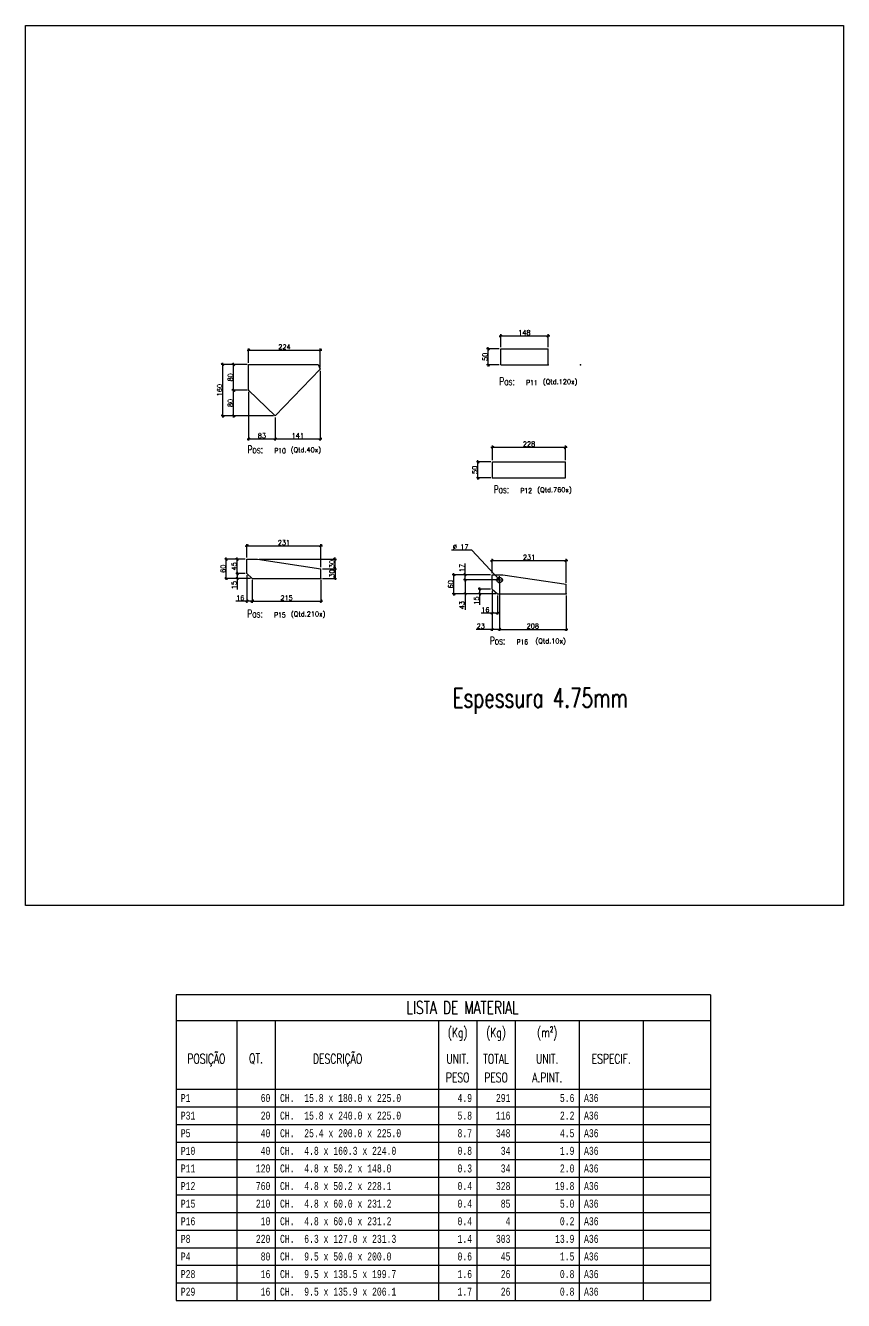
# Model space of a CAD drawing. Extents: x 171123 to 182766, y -61153 to -57170.
# Drawn here: x 174048 to 176605, y -61153 to -57170 of the extents above; entities that cross this region are included whole.
import ezdxf
from ezdxf.enums import TextEntityAlignment as Align

# ---------------------------------------------------------------- set-up
doc = ezdxf.new("R2010")
doc.units = 0
doc.header["$LTSCALE"] = 200
doc.header["$MEASUREMENT"] = 0
doc.linetypes.add('DASHDOT', pattern=[1, 0.5, -0.25, 0, -0.25])
doc.linetypes.add('HIDDEN', pattern=[0.375, 0.25, -0.125])
doc.layers.get('0').update_dxf_attribs({"linetype": 'CONTINUOUS'})
doc.layers.get('Defpoints').update_dxf_attribs({"linetype": 'CONTINUOUS'})
for name, color, linetype in [('A', 2, 'DASHDOT'), ('FORI', 7, 'CONTINUOUS'), ('G', 3, 'CONTINUOUS'), ('POS_DES', 2, 'CONTINUOUS'), ('POS_MAT', 2, 'CONTINUOUS'), ('TR', 6, 'HIDDEN')]:
    doc.layers.add(name, color=color, linetype=linetype)
doc.styles.add('1', font='romans.shx', dxfattribs={"width": 0.7, "height": 60})
doc.styles.add('POS', font='ROMANS', dxfattribs={"width": 0.7})
doc.styles.add('ROMANS', font='ROMANS.shx')
doc.styles.add('tb1', font='romans.shx', dxfattribs={"width": 0.7, "height": 40})
doc.styles.add('tb2', font='romans.shx', dxfattribs={"width": 0.7, "height": 30})
doc.styles.add('tb3', font='monotxt.shx', dxfattribs={"width": 0.7, "height": 25})
doc.dimstyles.new('1-5', dxfattribs={"dimscale": 5, "dimtxt": 3, "dimasz": 1.5, "dimexe": 1, "dimexo": 1, "dimgap": 0.5, "dimtad": 1, "dimdec": 0, "dimdsep": 46, "dimtxsty": 'ROMANS', "dimblk": 'OBLIQUE', "dimcen": 0, "dimdle": 1, "dimclrd": 1, "dimclre": 1, "dimclrt": 2, "dimadec": 0, "dimazin": 0, "dimtfac": 1, "dimtdec": 0, "dimtmove": 0, "dimatfit": 3, "dimfxl": 1, "dimtzin": 0, "dimarcsym": 1})

# ---------------------------------------------------------------- blocks, each defined once
blk = doc.blocks.new('_Oblique')
at = {"color": 0, "linetype": 'ByBlock', "lineweight": -2}
blk.add_line((-0.5, -0.5), (0.5, 0.5), dxfattribs=at)
blk = doc.blocks.new('*D38')
at = {"color": 1, "lineweight": -2, "transparency": 16777216}
for p, q in [((174740.3, -58308.9), (174693.3, -58308.9)), ((174698.3, -58394.2), (174698.3, -58303.9)), ((174823.6, -58389.2), (174693.3, -58389.2))]:
    blk.add_line(p, q, dxfattribs=at)
at = {"layer": 'Defpoints', "color": 0, "transparency": 16777216}
for p in [(174698.3, -58308.9), (174745.3, -58308.9), (174828.6, -58389.2)]:
    blk.add_point(p, dxfattribs=at)
at = {"color": 1, "lineweight": -2, "transparency": 16777216, "xscale": 7.5, "yscale": 7.5, "zscale": 7.5}
for p, rotation in [((174698.3, -58308.9), 90), ((174698.3, -58389.2), 270)]:
    blk.add_blockref('_Oblique', p, dxfattribs=dict(at, rotation=rotation))
at = {"color": 2, "transparency": 16777216, "insert": (174688.3, -58349), "char_height": 15, "attachment_point": 5, "rotation": 90, "style": 'ROMANS'}
blk.add_mtext('80', dxfattribs=at)
blk = doc.blocks.new('*D39')
at = {"color": 1, "lineweight": -2, "transparency": 16777216}
for p, q in [((174740.3, -58228.9), (174693.3, -58228.9)), ((174698.3, -58313.9), (174698.3, -58223.9)), ((174740.3, -58308.9), (174693.3, -58308.9))]:
    blk.add_line(p, q, dxfattribs=at)
at = {"layer": 'Defpoints', "color": 0, "transparency": 16777216}
for p in [(174698.3, -58228.9), (174745.3, -58228.9), (174745.3, -58308.9)]:
    blk.add_point(p, dxfattribs=at)
at = {"color": 1, "lineweight": -2, "transparency": 16777216, "xscale": 7.5, "yscale": 7.5, "zscale": 7.5}
for p, rotation in [((174698.3, -58228.9), 90), ((174698.3, -58308.9), 270)]:
    blk.add_blockref('_Oblique', p, dxfattribs=dict(at, rotation=rotation))
at = {"color": 2, "transparency": 16777216, "insert": (174688.3, -58268.9), "char_height": 15, "attachment_point": 5, "rotation": 90, "style": 'ROMANS'}
blk.add_mtext('80', dxfattribs=at)
blk = doc.blocks.new('*D40')
at = {"color": 1, "lineweight": -2, "transparency": 16777216}
for p, q in [((174745.3, -58313.9), (174745.3, -58466.3)), ((174828.6, -58394.2), (174828.6, -58466.3)), ((174740.3, -58461.3), (174833.6, -58461.3))]:
    blk.add_line(p, q, dxfattribs=at)
at = {"layer": 'Defpoints', "color": 0, "transparency": 16777216}
for p in [(174745.3, -58308.9), (174828.6, -58389.2), (174828.6, -58461.3)]:
    blk.add_point(p, dxfattribs=at)
at = {"color": 1, "lineweight": -2, "transparency": 16777216, "xscale": 7.5, "yscale": 7.5, "zscale": 7.5, "rotation": 180}
blk.add_blockref('_Oblique', (174745.3, -58461.3), dxfattribs=at)
at = {"color": 1, "lineweight": -2, "transparency": 16777216, "xscale": 7.5, "yscale": 7.5, "zscale": 7.5}
blk.add_blockref('_Oblique', (174828.6, -58461.3), dxfattribs=at)
at = {"color": 2, "transparency": 16777216, "insert": (174787, -58451.3), "char_height": 15, "attachment_point": 5, "style": 'ROMANS'}
blk.add_mtext('83', dxfattribs=at)
blk = doc.blocks.new('*D41')
at = {"color": 1, "lineweight": -2, "transparency": 16777216}
for p, q in [((174969.3, -58248.3), (174969.3, -58466.3)), ((174828.6, -58394.2), (174828.6, -58466.3)), ((174823.6, -58461.3), (174974.3, -58461.3))]:
    blk.add_line(p, q, dxfattribs=at)
at = {"layer": 'Defpoints', "color": 0, "transparency": 16777216}
for p in [(174969.3, -58243.3), (174828.6, -58389.2), (174969.3, -58461.3)]:
    blk.add_point(p, dxfattribs=at)
at = {"color": 1, "lineweight": -2, "transparency": 16777216, "xscale": 7.5, "yscale": 7.5, "zscale": 7.5, "rotation": 180}
blk.add_blockref('_Oblique', (174828.6, -58461.3), dxfattribs=at)
at = {"color": 1, "lineweight": -2, "transparency": 16777216, "xscale": 7.5, "yscale": 7.5, "zscale": 7.5}
blk.add_blockref('_Oblique', (174969.3, -58461.3), dxfattribs=at)
at = {"color": 2, "transparency": 16777216, "insert": (174898.9, -58451.3), "char_height": 15, "attachment_point": 5, "style": 'ROMANS'}
blk.add_mtext('141', dxfattribs=at)
blk = doc.blocks.new('*D42')
at = {"color": 1, "lineweight": -2, "transparency": 16777216}
for p, q in [((174740.3, -58183.8), (174974.3, -58183.8)), ((174745.3, -58223.9), (174745.3, -58178.8)), ((174969.3, -58238.3), (174969.3, -58178.8))]:
    blk.add_line(p, q, dxfattribs=at)
at = {"layer": 'Defpoints', "color": 0, "transparency": 16777216}
for p in [(174969.3, -58183.8), (174745.3, -58228.9), (174969.3, -58243.3)]:
    blk.add_point(p, dxfattribs=at)
at = {"color": 1, "lineweight": -2, "transparency": 16777216, "xscale": 7.5, "yscale": 7.5, "zscale": 7.5, "rotation": 180}
blk.add_blockref('_Oblique', (174745.3, -58183.8), dxfattribs=at)
at = {"color": 1, "lineweight": -2, "transparency": 16777216, "xscale": 7.5, "yscale": 7.5, "zscale": 7.5}
blk.add_blockref('_Oblique', (174969.3, -58183.8), dxfattribs=at)
at = {"color": 2, "transparency": 16777216, "insert": (174857.3, -58173.8), "char_height": 15, "attachment_point": 5, "style": 'ROMANS'}
blk.add_mtext('224', dxfattribs=at)
blk = doc.blocks.new('*D43')
at = {"color": 1, "lineweight": -2, "transparency": 16777216}
for p, q in [((174740.3, -58228.9), (174659.4, -58228.9)), ((174664.4, -58394.2), (174664.4, -58223.9)), ((174823.6, -58389.2), (174659.4, -58389.2))]:
    blk.add_line(p, q, dxfattribs=at)
at = {"layer": 'Defpoints', "color": 0, "transparency": 16777216}
for p in [(174664.4, -58228.9), (174745.3, -58228.9), (174828.6, -58389.2)]:
    blk.add_point(p, dxfattribs=at)
at = {"color": 1, "lineweight": -2, "transparency": 16777216, "xscale": 7.5, "yscale": 7.5, "zscale": 7.5}
for p, rotation in [((174664.4, -58228.9), 90), ((174664.4, -58389.2), 270)]:
    blk.add_blockref('_Oblique', p, dxfattribs=dict(at, rotation=rotation))
at = {"color": 2, "transparency": 16777216, "insert": (174654.4, -58309), "char_height": 15, "attachment_point": 5, "rotation": 90, "style": 'ROMANS'}
blk.add_mtext('160', dxfattribs=at)
blk = doc.blocks.new('POSITION_LAM')
at = {"insert": (-7.93, -0.05), "char_height": 3, "width": 11.9956, "attachment_point": 1, "style": 'POS'}
blk.add_mtext('Pos:', dxfattribs=at)
at = {"style": 'POS', "width": 0.7}
blk.add_attdef('POS_PEZ', text='', height=2, dxfattribs=at).set_placement((4.76, -3.05), align=Align.CENTER)
at = {"layer": 'POS_DES', "style": 'POS', "width": 0.7, "flags": 1}
for tag, p in [('SPE_PRO', (-7.8, -5.07)), ('LAR_PRO', (-7.79, -4.53)), ('LUN_PRO', (-7.82, -5.58))]:
    blk.add_attdef(tag, p, '', height=0.35, dxfattribs=at)
at = {"layer": 'POS_MAT', "style": 'POS', "width": 0.7, "flags": 1}
for tag, p in [('MAT_PRO', (-6.89, -4.03)), ('PUN_NET2', (-6.94, -7.74)), ('NOM_PRO', (-6.94, -6.11)), ('PUN_NET', (-6.94, -7.16)), ('MAR_CMP', (-6.89, -8.22)), ('PUN_LIS', (-6.94, -6.63)), ('NOT_PEZ', (-6.89, -9.21)), ('QTA_PEZ', (-6.89, -8.75))]:
    blk.add_attdef(tag, text='', height=0.35, dxfattribs=at).set_placement(p, align=Align.CENTER)
blk = doc.blocks.new('*D44')
at = {"color": 1, "lineweight": -2, "transparency": 16777216}
for p, q in [((175528.3, -58139.4), (175686.4, -58139.4)), ((175533.3, -58174.9), (175533.3, -58134.4)), ((175681.4, -58174.9), (175681.4, -58134.4))]:
    blk.add_line(p, q, dxfattribs=at)
at = {"layer": 'Defpoints', "color": 0, "transparency": 16777216}
for p in [(175681.4, -58139.4), (175533.3, -58179.9), (175681.4, -58179.9)]:
    blk.add_point(p, dxfattribs=at)
at = {"color": 1, "lineweight": -2, "transparency": 16777216, "xscale": 7.5, "yscale": 7.5, "zscale": 7.5, "rotation": 180}
blk.add_blockref('_Oblique', (175533.3, -58139.4), dxfattribs=at)
at = {"color": 1, "lineweight": -2, "transparency": 16777216, "xscale": 7.5, "yscale": 7.5, "zscale": 7.5}
blk.add_blockref('_Oblique', (175681.4, -58139.4), dxfattribs=at)
at = {"color": 2, "transparency": 16777216, "insert": (175607.3, -58129.4), "char_height": 15, "attachment_point": 5, "style": 'ROMANS'}
blk.add_mtext('148', dxfattribs=at)
blk = doc.blocks.new('*D45')
at = {"color": 1, "lineweight": -2, "transparency": 16777216}
for p, q in [((175528.3, -58179.9), (175489.2, -58179.9)), ((175494.2, -58235.1), (175494.2, -58174.9)), ((175528.3, -58230.1), (175489.2, -58230.1))]:
    blk.add_line(p, q, dxfattribs=at)
at = {"layer": 'Defpoints', "color": 0, "transparency": 16777216}
for p in [(175494.2, -58179.9), (175533.3, -58179.9), (175533.3, -58230.1)]:
    blk.add_point(p, dxfattribs=at)
at = {"color": 1, "lineweight": -2, "transparency": 16777216, "xscale": 7.5, "yscale": 7.5, "zscale": 7.5}
for p, rotation in [((175494.2, -58179.9), 90), ((175494.2, -58230.1), 270)]:
    blk.add_blockref('_Oblique', p, dxfattribs=dict(at, rotation=rotation))
at = {"color": 2, "transparency": 16777216, "insert": (175484.2, -58205), "char_height": 15, "attachment_point": 5, "rotation": 90, "style": 'ROMANS'}
blk.add_mtext('50', dxfattribs=at)
blk = doc.blocks.new('*D46')
at = {"color": 1, "lineweight": -2, "transparency": 16777216}
for p, q in [((175502.8, -58487.3), (175740.8, -58487.3)), ((175507.8, -58528.1), (175507.8, -58482.3)), ((175735.8, -58528.1), (175735.8, -58482.3))]:
    blk.add_line(p, q, dxfattribs=at)
at = {"layer": 'Defpoints', "color": 0, "transparency": 16777216}
for p in [(175735.8, -58487.3), (175507.8, -58533.1), (175735.8, -58533.1)]:
    blk.add_point(p, dxfattribs=at)
at = {"color": 1, "lineweight": -2, "transparency": 16777216, "xscale": 7.5, "yscale": 7.5, "zscale": 7.5, "rotation": 180}
blk.add_blockref('_Oblique', (175507.8, -58487.3), dxfattribs=at)
at = {"color": 1, "lineweight": -2, "transparency": 16777216, "xscale": 7.5, "yscale": 7.5, "zscale": 7.5}
blk.add_blockref('_Oblique', (175735.8, -58487.3), dxfattribs=at)
at = {"color": 2, "transparency": 16777216, "insert": (175621.8, -58477.3), "char_height": 15, "attachment_point": 5, "style": 'ROMANS'}
blk.add_mtext('228', dxfattribs=at)
blk = doc.blocks.new('*D47')
at = {"color": 1, "lineweight": -2, "transparency": 16777216}
for p, q in [((175502.8, -58533.1), (175457.1, -58533.1)), ((175462.1, -58588.3), (175462.1, -58528.1)), ((175502.8, -58583.3), (175457.1, -58583.3))]:
    blk.add_line(p, q, dxfattribs=at)
at = {"layer": 'Defpoints', "color": 0, "transparency": 16777216}
for p in [(175462.1, -58533.1), (175507.8, -58533.1), (175507.8, -58583.3)]:
    blk.add_point(p, dxfattribs=at)
at = {"color": 1, "lineweight": -2, "transparency": 16777216, "xscale": 7.5, "yscale": 7.5, "zscale": 7.5}
for p, rotation in [((175462.1, -58533.1), 90), ((175462.1, -58583.3), 270)]:
    blk.add_blockref('_Oblique', p, dxfattribs=dict(at, rotation=rotation))
at = {"color": 2, "transparency": 16777216, "insert": (175452.1, -58558.2), "char_height": 15, "attachment_point": 5, "rotation": 90, "style": 'ROMANS'}
blk.add_mtext('50', dxfattribs=at)
blk = doc.blocks.new('*D48')
at = {"color": 1, "lineweight": -2, "transparency": 16777216}
for p, q in [((174735, -58795.3), (174976.3, -58795.3)), ((174740, -58831.9), (174740, -58790.3)), ((174971.3, -58861.9), (174971.3, -58790.3))]:
    blk.add_line(p, q, dxfattribs=at)
at = {"layer": 'Defpoints', "color": 0, "transparency": 16777216}
for p in [(174971.3, -58795.3), (174740, -58836.9), (174971.3, -58866.9)]:
    blk.add_point(p, dxfattribs=at)
at = {"color": 1, "lineweight": -2, "transparency": 16777216, "xscale": 7.5, "yscale": 7.5, "zscale": 7.5, "rotation": 180}
blk.add_blockref('_Oblique', (174740, -58795.3), dxfattribs=at)
at = {"color": 1, "lineweight": -2, "transparency": 16777216, "xscale": 7.5, "yscale": 7.5, "zscale": 7.5}
blk.add_blockref('_Oblique', (174971.3, -58795.3), dxfattribs=at)
at = {"color": 2, "transparency": 16777216, "insert": (174855.7, -58785.3), "char_height": 15, "attachment_point": 5, "style": 'ROMANS'}
blk.add_mtext('231', dxfattribs=at)
blk = doc.blocks.new('*D49')
at = {"color": 1, "lineweight": -2, "transparency": 16777216}
for p, q in [((174735, -58836.9), (174670.5, -58836.9)), ((174675.5, -58901.9), (174675.5, -58831.9)), ((174751.5, -58896.9), (174670.5, -58896.9))]:
    blk.add_line(p, q, dxfattribs=at)
at = {"layer": 'Defpoints', "color": 0, "transparency": 16777216}
for p in [(174675.5, -58836.9), (174740, -58836.9), (174756.5, -58896.9)]:
    blk.add_point(p, dxfattribs=at)
at = {"color": 1, "lineweight": -2, "transparency": 16777216, "xscale": 7.5, "yscale": 7.5, "zscale": 7.5}
for p, rotation in [((174675.5, -58836.9), 90), ((174675.5, -58896.9), 270)]:
    blk.add_blockref('_Oblique', p, dxfattribs=dict(at, rotation=rotation))
at = {"color": 2, "transparency": 16777216, "insert": (174665.5, -58866.9), "char_height": 15, "attachment_point": 5, "rotation": 90, "style": 'ROMANS'}
blk.add_mtext('60', dxfattribs=at)
blk = doc.blocks.new('MXL')
for p, q in [((-0.67, 0), (0.67, 0)), ((0, -0.67), (0, 0.67))]:
    blk.add_line(p, q)
blk.add_circle((0, 0), 0.5)
at = {"style": '1', "oblique": 15, "flags": 1}
for tag, p in [('DIAM', (0.5, 0)), ('WORKING', (0.5, -0.47)), ('TOLE', (0.5, -0.18))]:
    blk.add_attdef(tag, p, '', height=0.14, dxfattribs=at)
blk = doc.blocks.new('*D50')
at = {"color": 1, "lineweight": -2, "transparency": 16777216}
for p, q in [((175506.4, -58935.4), (175506.4, -59061.2)), ((175529.6, -58906.9), (175529.6, -59061.2)), ((175506.4, -59056.2), (175456.3, -59056.2)), ((175529.6, -59056.2), (175501.4, -59056.2))]:
    blk.add_line(p, q, dxfattribs=at)
at = {"layer": 'Defpoints', "color": 0, "transparency": 16777216}
for p in [(175529.6, -58901.9), (175506.4, -58930.4), (175529.6, -59056.2)]:
    blk.add_point(p, dxfattribs=at)
at = {"color": 1, "lineweight": -2, "transparency": 16777216, "xscale": 7.5, "yscale": 7.5, "zscale": 7.5, "rotation": 180}
blk.add_blockref('_Oblique', (175506.4, -59056.2), dxfattribs=at)
at = {"color": 1, "lineweight": -2, "transparency": 16777216, "xscale": 7.5, "yscale": 7.5, "zscale": 7.5}
blk.add_blockref('_Oblique', (175529.6, -59056.2), dxfattribs=at)
at = {"color": 2, "transparency": 16777216, "insert": (175471, -59046.2), "char_height": 15, "attachment_point": 5, "style": 'ROMANS'}
blk.add_mtext('23', dxfattribs=at)
blk = doc.blocks.new('*D51')
at = {"color": 1, "lineweight": -2, "transparency": 16777216}
for p, q in [((175529.6, -58906.9), (175529.6, -59061.2)), ((175737.6, -58950.4), (175737.6, -59061.2)), ((175524.6, -59056.2), (175742.6, -59056.2))]:
    blk.add_line(p, q, dxfattribs=at)
at = {"layer": 'Defpoints', "color": 0, "transparency": 16777216}
for p in [(175529.6, -58901.9), (175737.6, -58945.4), (175737.6, -59056.2)]:
    blk.add_point(p, dxfattribs=at)
at = {"color": 1, "lineweight": -2, "transparency": 16777216, "xscale": 7.5, "yscale": 7.5, "zscale": 7.5, "rotation": 180}
blk.add_blockref('_Oblique', (175529.6, -59056.2), dxfattribs=at)
at = {"color": 1, "lineweight": -2, "transparency": 16777216, "xscale": 7.5, "yscale": 7.5, "zscale": 7.5}
blk.add_blockref('_Oblique', (175737.6, -59056.2), dxfattribs=at)
at = {"color": 2, "transparency": 16777216, "insert": (175633.6, -59046.2), "char_height": 15, "attachment_point": 5, "style": 'ROMANS'}
blk.add_mtext('208', dxfattribs=at)
blk = doc.blocks.new('*D52')
at = {"color": 1, "lineweight": -2, "transparency": 16777216}
for p, q in [((175422, -58885.4), (175422, -58850.7)), ((175501.4, -58885.4), (175417, -58885.4)), ((175524.6, -58901.9), (175417, -58901.9)), ((175422, -58906.9), (175422, -58885.4))]:
    blk.add_line(p, q, dxfattribs=at)
at = {"layer": 'Defpoints', "color": 0, "transparency": 16777216}
for p in [(175422, -58885.4), (175506.4, -58885.4), (175529.6, -58901.9)]:
    blk.add_point(p, dxfattribs=at)
at = {"color": 1, "lineweight": -2, "transparency": 16777216, "xscale": 7.5, "yscale": 7.5, "zscale": 7.5}
for p, rotation in [((175422, -58885.4), 90), ((175422, -58901.9), 270)]:
    blk.add_blockref('_Oblique', p, dxfattribs=dict(at, rotation=rotation))
at = {"color": 2, "transparency": 16777216, "insert": (175412, -58864.3), "char_height": 15, "attachment_point": 5, "rotation": 90, "style": 'ROMANS'}
blk.add_mtext('17', dxfattribs=at)
blk = doc.blocks.new('*D53')
at = {"color": 1, "lineweight": -2, "transparency": 16777216}
for p, q in [((175524.6, -58901.9), (175417, -58901.9)), ((175422, -58901.9), (175422, -58950.4)), ((175517.9, -58945.4), (175417, -58945.4)), ((175422, -58945.4), (175422, -58995.4))]:
    blk.add_line(p, q, dxfattribs=at)
at = {"layer": 'Defpoints', "color": 0, "transparency": 16777216}
for p in [(175422, -58901.9), (175529.6, -58901.9), (175522.9, -58945.4)]:
    blk.add_point(p, dxfattribs=at)
at = {"color": 1, "lineweight": -2, "transparency": 16777216, "xscale": 7.5, "yscale": 7.5, "zscale": 7.5}
for p, rotation in [((175422, -58901.9), 90), ((175422, -58945.4), 270)]:
    blk.add_blockref('_Oblique', p, dxfattribs=dict(at, rotation=rotation))
at = {"color": 2, "transparency": 16777216, "insert": (175412, -58980.8), "char_height": 15, "attachment_point": 5, "rotation": 90, "style": 'ROMANS'}
blk.add_mtext('43', dxfattribs=at)
blk = doc.blocks.new('*D54')
at = {"color": 1, "lineweight": -2, "transparency": 16777216}
for p, q in [((175501.4, -58841.2), (175742.6, -58841.2)), ((175506.4, -58880.4), (175506.4, -58836.2)), ((175737.6, -58910.4), (175737.6, -58836.2))]:
    blk.add_line(p, q, dxfattribs=at)
at = {"layer": 'Defpoints', "color": 0, "transparency": 16777216}
for p in [(175737.6, -58841.2), (175506.4, -58885.4), (175737.6, -58915.4)]:
    blk.add_point(p, dxfattribs=at)
at = {"color": 1, "lineweight": -2, "transparency": 16777216, "xscale": 7.5, "yscale": 7.5, "zscale": 7.5, "rotation": 180}
blk.add_blockref('_Oblique', (175506.4, -58841.2), dxfattribs=at)
at = {"color": 1, "lineweight": -2, "transparency": 16777216, "xscale": 7.5, "yscale": 7.5, "zscale": 7.5}
blk.add_blockref('_Oblique', (175737.6, -58841.2), dxfattribs=at)
at = {"color": 2, "transparency": 16777216, "insert": (175622, -58831.2), "char_height": 15, "attachment_point": 5, "style": 'ROMANS'}
blk.add_mtext('231', dxfattribs=at)
blk = doc.blocks.new('*D55')
at = {"color": 1, "lineweight": -2, "transparency": 16777216}
for p, q in [((175501.4, -58885.4), (175382, -58885.4)), ((175387, -58950.4), (175387, -58880.4)), ((175517.9, -58945.4), (175382, -58945.4))]:
    blk.add_line(p, q, dxfattribs=at)
at = {"layer": 'Defpoints', "color": 0, "transparency": 16777216}
for p in [(175387, -58885.4), (175506.4, -58885.4), (175522.9, -58945.4)]:
    blk.add_point(p, dxfattribs=at)
at = {"color": 1, "lineweight": -2, "transparency": 16777216, "xscale": 7.5, "yscale": 7.5, "zscale": 7.5}
for p, rotation in [((175387, -58885.4), 90), ((175387, -58945.4), 270)]:
    blk.add_blockref('_Oblique', p, dxfattribs=dict(at, rotation=rotation))
at = {"color": 2, "transparency": 16777216, "insert": (175377, -58915.4), "char_height": 15, "attachment_point": 5, "rotation": 90, "style": 'ROMANS'}
blk.add_mtext('60', dxfattribs=at)
blk = doc.blocks.new('*D74')
at = {"color": 1, "lineweight": -2, "transparency": 16777216}
for p, q in [((175506.4, -58935.4), (175506.4, -59010.1)), ((175522.9, -58950.4), (175522.9, -59010.1)), ((175506.4, -59005.1), (175471.7, -59005.1)), ((175527.9, -59005.1), (175506.4, -59005.1))]:
    blk.add_line(p, q, dxfattribs=at)
at = {"layer": 'Defpoints', "color": 0, "transparency": 16777216}
for p in [(175506.4, -58930.4), (175522.9, -58945.4), (175506.4, -59005.1)]:
    blk.add_point(p, dxfattribs=at)
at = {"color": 1, "lineweight": -2, "transparency": 16777216, "xscale": 7.5, "yscale": 7.5, "zscale": 7.5, "rotation": 180}
blk.add_blockref('_Oblique', (175506.4, -59005.1), dxfattribs=at)
at = {"color": 1, "lineweight": -2, "transparency": 16777216, "xscale": 7.5, "yscale": 7.5, "zscale": 7.5}
blk.add_blockref('_Oblique', (175522.9, -59005.1), dxfattribs=at)
at = {"color": 2, "transparency": 16777216, "insert": (175485.3, -58995.1), "char_height": 15, "attachment_point": 5, "style": 'ROMANS'}
blk.add_mtext('16', dxfattribs=at)
blk = doc.blocks.new('*D75')
at = {"color": 1, "lineweight": -2, "transparency": 16777216}
for p, q in [((175501.4, -58930.4), (175462.3, -58930.4)), ((175517.9, -58945.4), (175462.3, -58945.4)), ((175467.3, -58925.4), (175467.3, -58945.4)), ((175467.3, -58945.4), (175467.3, -58980))]:
    blk.add_line(p, q, dxfattribs=at)
at = {"layer": 'Defpoints', "color": 0, "transparency": 16777216}
for p in [(175467.3, -58945.4), (175506.4, -58930.4), (175522.9, -58945.4)]:
    blk.add_point(p, dxfattribs=at)
at = {"color": 1, "lineweight": -2, "transparency": 16777216, "xscale": 7.5, "yscale": 7.5, "zscale": 7.5}
for p, rotation in [((175467.3, -58930.4), 90), ((175467.3, -58945.4), 270)]:
    blk.add_blockref('_Oblique', p, dxfattribs=dict(at, rotation=rotation))
at = {"color": 2, "transparency": 16777216, "insert": (175457.3, -58966.4), "char_height": 15, "attachment_point": 5, "rotation": 90, "style": 'ROMANS'}
blk.add_mtext('15', dxfattribs=at)
blk = doc.blocks.new('*D76')
at = {"layer": 'Defpoints', "color": 0, "transparency": 16777216}
for p in [(174740, -58881.9), (174756.5, -58896.9), (174740, -58967.9)]:
    blk.add_point(p, dxfattribs=at)
at = {"layer": 'FORI', "color": 1, "lineweight": -2, "transparency": 16777216}
for p, q in [((174740, -58886.9), (174740, -58972.9)), ((174756.5, -58901.9), (174756.5, -58972.9)), ((174740, -58967.9), (174705.4, -58967.9)), ((174761.5, -58967.9), (174740, -58967.9))]:
    blk.add_line(p, q, dxfattribs=at)
at = {"layer": 'FORI', "color": 1, "lineweight": -2, "transparency": 16777216, "xscale": 7.5, "yscale": 7.5, "zscale": 7.5, "rotation": 180}
blk.add_blockref('_Oblique', (174740, -58967.9), dxfattribs=at)
at = {"layer": 'FORI', "color": 1, "lineweight": -2, "transparency": 16777216, "xscale": 7.5, "yscale": 7.5, "zscale": 7.5}
blk.add_blockref('_Oblique', (174756.5, -58967.9), dxfattribs=at)
at = {"layer": 'FORI', "color": 2, "transparency": 16777216, "insert": (174719, -58957.9), "char_height": 15, "attachment_point": 5, "style": 'ROMANS'}
blk.add_mtext('16', dxfattribs=at)
blk = doc.blocks.new('*D77')
at = {"layer": 'Defpoints', "color": 0, "transparency": 16777216}
for p in [(174710, -58896.9), (174740, -58881.9), (174756.5, -58896.9)]:
    blk.add_point(p, dxfattribs=at)
at = {"layer": 'FORI', "color": 1, "lineweight": -2, "transparency": 16777216}
for p, q in [((174735, -58881.9), (174705, -58881.9)), ((174751.5, -58896.9), (174705, -58896.9)), ((174710, -58876.9), (174710, -58896.9)), ((174710, -58896.9), (174710, -58931.6))]:
    blk.add_line(p, q, dxfattribs=at)
at = {"layer": 'FORI', "color": 1, "lineweight": -2, "transparency": 16777216, "xscale": 7.5, "yscale": 7.5, "zscale": 7.5}
for p, rotation in [((174710, -58881.9), 90), ((174710, -58896.9), 270)]:
    blk.add_blockref('_Oblique', p, dxfattribs=dict(at, rotation=rotation))
at = {"layer": 'FORI', "color": 2, "transparency": 16777216, "insert": (174700, -58918), "char_height": 15, "attachment_point": 5, "rotation": 90, "style": 'ROMANS'}
blk.add_mtext('15', dxfattribs=at)
blk = doc.blocks.new('*D78')
at = {"layer": 'Defpoints', "color": 0, "transparency": 16777216}
for p in [(174710, -58836.9), (174740, -58836.9), (174740, -58881.9)]:
    blk.add_point(p, dxfattribs=at)
at = {"layer": 'FORI', "color": 1, "lineweight": -2, "transparency": 16777216}
for p, q in [((174735, -58836.9), (174705, -58836.9)), ((174710, -58886.9), (174710, -58831.9)), ((174735, -58881.9), (174705, -58881.9))]:
    blk.add_line(p, q, dxfattribs=at)
at = {"layer": 'FORI', "color": 1, "lineweight": -2, "transparency": 16777216, "xscale": 7.5, "yscale": 7.5, "zscale": 7.5}
for p, rotation in [((174710, -58836.9), 90), ((174710, -58881.9), 270)]:
    blk.add_blockref('_Oblique', p, dxfattribs=dict(at, rotation=rotation))
at = {"layer": 'FORI', "color": 2, "transparency": 16777216, "insert": (174700, -58859.4), "char_height": 15, "attachment_point": 5, "rotation": 90, "style": 'ROMANS'}
blk.add_mtext('45', dxfattribs=at)
blk = doc.blocks.new('*D79')
at = {"layer": 'Defpoints', "color": 0, "transparency": 16777216}
for p in [(174756.5, -58896.9), (174971.3, -58896.9), (174971.3, -58967.9)]:
    blk.add_point(p, dxfattribs=at)
at = {"layer": 'FORI', "color": 1, "lineweight": -2, "transparency": 16777216}
for p, q in [((174756.5, -58901.9), (174756.5, -58972.9)), ((174971.3, -58901.9), (174971.3, -58972.9)), ((174751.5, -58967.9), (174976.3, -58967.9))]:
    blk.add_line(p, q, dxfattribs=at)
at = {"layer": 'FORI', "color": 1, "lineweight": -2, "transparency": 16777216, "xscale": 7.5, "yscale": 7.5, "zscale": 7.5, "rotation": 180}
blk.add_blockref('_Oblique', (174756.5, -58967.9), dxfattribs=at)
at = {"layer": 'FORI', "color": 1, "lineweight": -2, "transparency": 16777216, "xscale": 7.5, "yscale": 7.5, "zscale": 7.5}
blk.add_blockref('_Oblique', (174971.3, -58967.9), dxfattribs=at)
at = {"layer": 'FORI', "color": 2, "transparency": 16777216, "insert": (174863.9, -58957.9), "char_height": 15, "attachment_point": 5, "style": 'ROMANS'}
blk.add_mtext('215', dxfattribs=at)
blk = doc.blocks.new('*D80')
at = {"layer": 'Defpoints', "color": 0, "transparency": 16777216}
for p in [(174971.3, -58866.9), (174971.3, -58896.9), (175015.5, -58896.9)]:
    blk.add_point(p, dxfattribs=at)
at = {"layer": 'FORI', "color": 1, "lineweight": -2, "transparency": 16777216}
for p, q in [((174976.3, -58866.9), (175020.5, -58866.9)), ((175015.5, -58861.9), (175015.5, -58901.9)), ((174976.3, -58896.9), (175020.5, -58896.9))]:
    blk.add_line(p, q, dxfattribs=at)
at = {"layer": 'FORI', "color": 1, "lineweight": -2, "transparency": 16777216, "xscale": 7.5, "yscale": 7.5, "zscale": 7.5}
for p, rotation in [((175015.5, -58866.9), 90), ((175015.5, -58896.9), 270)]:
    blk.add_blockref('_Oblique', p, dxfattribs=dict(at, rotation=rotation))
at = {"layer": 'FORI', "color": 2, "transparency": 16777216, "insert": (175005.5, -58881.9), "char_height": 15, "attachment_point": 5, "rotation": 90, "style": 'ROMANS'}
blk.add_mtext('30', dxfattribs=at)
blk = doc.blocks.new('*D81')
at = {"layer": 'Defpoints', "color": 0, "transparency": 16777216}
for p in [(174773, -58836.9), (174971.3, -58866.9), (175015.5, -58836.9)]:
    blk.add_point(p, dxfattribs=at)
at = {"layer": 'FORI', "color": 1, "lineweight": -2, "transparency": 16777216}
for p, q in [((174778, -58836.9), (175020.5, -58836.9)), ((174976.3, -58866.9), (175020.5, -58866.9)), ((175015.5, -58871.9), (175015.5, -58831.9))]:
    blk.add_line(p, q, dxfattribs=at)
at = {"layer": 'FORI', "color": 1, "lineweight": -2, "transparency": 16777216, "xscale": 7.5, "yscale": 7.5, "zscale": 7.5}
for p, rotation in [((175015.5, -58836.9), 90), ((175015.5, -58866.9), 270)]:
    blk.add_blockref('_Oblique', p, dxfattribs=dict(at, rotation=rotation))
at = {"layer": 'FORI', "color": 2, "transparency": 16777216, "insert": (175005.5, -58851.9), "char_height": 15, "attachment_point": 5, "rotation": 90, "style": 'ROMANS'}
blk.add_mtext('30', dxfattribs=at)

msp = doc.modelspace()

# ---------------------------------------------------------------- linework, layer by layer
at = {"color": 1}
for p, q in [((174518.4, -60197.7), (174518.4, -61152.7)), ((176188.7, -60197.7), (174518.4, -60197.7)), ((176188.7, -60197.7), (176188.7, -61152.7)), ((174518.4, -60277.7), (176188.7, -60277.7)), ((174518.4, -60277.7), (176188.7, -60277.7)), ((174708.4, -60277.7), (174708.4, -61152.7)), ((174828.4, -60277.7), (174828.4, -61152.7)), ((175338.7, -60277.7), (175338.7, -61152.7)), ((175458.7, -60277.7), (175458.7, -61152.7)), ((175578.7, -60277.7), (175578.7, -61152.7)), ((175778.7, -60277.7), (175778.7, -61152.7)), ((175978.7, -60277.7), (175978.7, -61152.7)), ((174518.4, -60492.7), (176188.7, -60492.7)), ((174518.4, -60547.7), (176188.7, -60547.7)), ((174518.4, -60602.7), (176188.7, -60602.7)), ((174518.4, -60657.7), (176188.7, -60657.7)), ((174518.4, -60712.7), (176188.7, -60712.7)), ((174518.4, -60767.7), (176188.7, -60767.7)), ((174518.4, -60822.7), (176188.7, -60822.7)), ((174518.4, -60877.7), (176188.7, -60877.7)), ((174518.4, -60932.7), (176188.7, -60932.7)), ((174518.4, -60987.7), (176188.7, -60987.7)), ((174518.4, -61042.7), (176188.7, -61042.7)), ((174518.4, -61097.7), (176188.7, -61097.7)), ((174518.4, -61152.7), (176188.7, -61152.7))]:
    msp.add_line(p, q, dxfattribs=at)
msp.add_lwpolyline([(174047.9, -57169.8), (176604.7, -57169.8), (176604.7, -59918.3), (174047.9, -59918.3)], close=True)
at = {"layer": 'A'}
for p in [(175681.4, -58230.1), (175783, -58230.1), (174745.3, -58308.9), (175507.8, -58583.3), (174971.3, -58896.9), (175737.6, -58945.4)]:
    msp.add_point(p, dxfattribs=at)
at = {"layer": 'G'}
for p, q in [((175533.3, -58230.1), (175533.3, -58179.9)), ((175533.3, -58179.9), (175681.4, -58179.9)), ((175681.4, -58230.1), (175681.4, -58179.9)), ((174745.3, -58308.9), (174745.3, -58228.9)), ((174745.3, -58228.9), (174963.2, -58228.9)), ((174963.2, -58228.9), (174969.3, -58243.3)), ((174828.6, -58389.2), (174969.3, -58243.3)), ((175533.3, -58230.1), (175681.4, -58230.1)), ((174745.3, -58308.9), (174828.6, -58389.2)), ((175507.8, -58583.3), (175507.8, -58533.1)), ((175507.8, -58533.1), (175735.8, -58533.1)), ((175735.8, -58583.3), (175735.8, -58533.1)), ((175507.8, -58583.3), (175735.8, -58583.3)), ((174740, -58881.9), (174740, -58836.9)), ((174740, -58836.9), (174773, -58836.9)), ((174773, -58836.9), (174971.3, -58866.9)), ((174971.3, -58896.9), (174971.3, -58866.9)), ((174740, -58881.9), (174756.5, -58896.9)), ((174756.5, -58896.9), (174971.3, -58896.9)), ((175506.4, -58930.4), (175506.4, -58885.4)), ((175506.4, -58885.4), (175539.4, -58885.4)), ((175539.4, -58885.4), (175737.6, -58915.4)), ((175506.4, -58930.4), (175522.9, -58945.4)), ((175522.9, -58945.4), (175737.6, -58945.4)), ((175737.6, -58945.4), (175737.6, -58915.4))]:
    msp.add_line(p, q, dxfattribs=at)
for p in [(175681.4, -58230.1), (175783, -58230.1), (174745.3, -58308.9), (175507.8, -58583.3), (174971.3, -58896.9), (175737.6, -58945.4)]:
    msp.add_point(p, dxfattribs=at)
at = {"layer": 'TR'}
for p in [(175681.4, -58230.1), (175783, -58230.1), (174745.3, -58308.9), (175507.8, -58583.3), (174971.3, -58896.9), (175737.6, -58945.4)]:
    msp.add_point(p, dxfattribs=at)

# ---------------------------------------------------------------- block references
at = {"xscale": 8, "yscale": 8, "zscale": 8}
for p, values in [((175592.6, -58269.1), {'POS_PEZ': 'P11'}), ((174805.5, -58481.9), {'POS_PEZ': 'P10'}), ((175575, -58606.8), {'POS_PEZ': 'P12'}), ((174805, -58994.8), {'POS_PEZ': 'P15'}), ((175562.8, -59079), {'POS_PEZ': 'P16'})]:
    msp.add_blockref('POSITION_LAM', p, dxfattribs=at).add_auto_attribs(values)
at = {"xscale": 17, "yscale": 17, "zscale": 17}
msp.add_blockref('MXL', (175529.6, -58901.9), dxfattribs=at)

# ---------------------------------------------------------------- texts
at = {"color": 7, "width": 0.7}
for s, height, style, p in [('LISTA DE MATERIAL', 40, 'tb1', (175413.7, -60237.7)), ('(Kg)', 30, 'tb2', (175398.7, -60317.7)), ('(Kg)', 30, 'tb2', (175518.7, -60317.7)), ('(m²)', 30, 'tb2', (175678.7, -60317.7)), ('POSIÇÃO', 30, 'tb2', (174613.4, -60397.7)), ('DESCRIÇÃO', 30, 'tb2', (175023.4, -60397.7)), ('QT.', 30, 'tb2', (174768.4, -60397.7)), ('UNIT.', 30, 'tb2', (175398.7, -60397.7)), ('TOTAL', 30, 'tb2', (175518.7, -60397.7)), ('UNIT.', 30, 'tb2', (175678.7, -60397.7)), ('ESPECIF.', 30, 'tb2', (175878.7, -60397.7)), ('PESO', 30, 'tb2', (175398.7, -60456.2)), ('PESO', 30, 'tb2', (175518.7, -60456.2)), ('A.PINT.', 30, 'tb2', (175678.7, -60456.2))]:
    msp.add_text(s, height=height, dxfattribs=dict(at, style=style)).set_placement(p, align=Align.MIDDLE)
at = {"color": 7, "style": 'tb3', "width": 0.7}
for s, p in [('P1', (174533.4, -60520.2)), ('CH.  15.8 x 180.0 x 225.0', (174843.4, -60520.2)), ('A36', (175793.7, -60520.2)), ('P31', (174533.4, -60575.2)), ('CH.  15.8 x 240.0 x 225.0', (174843.4, -60575.2)), ('A36', (175793.7, -60575.2)), ('P5', (174533.4, -60630.2)), ('CH.  25.4 x 200.0 x 225.0', (174843.4, -60630.2)), ('A36', (175793.7, -60630.2)), ('P10', (174533.4, -60685.2)), ('CH.  4.8 x 160.3 x 224.0', (174843.4, -60685.2)), ('A36', (175793.7, -60685.2)), ('P11', (174533.4, -60740.2)), ('CH.  4.8 x 50.2 x 148.0', (174843.4, -60740.2)), ('A36', (175793.7, -60740.2)), ('P12', (174533.4, -60795.2)), ('CH.  4.8 x 50.2 x 228.1', (174843.4, -60795.2)), ('A36', (175793.7, -60795.2)), ('P15', (174533.4, -60850.2)), ('CH.  4.8 x 60.0 x 231.2', (174843.4, -60850.2)), ('A36', (175793.7, -60850.2)), ('P16', (174533.4, -60905.2)), ('CH.  4.8 x 60.0 x 231.2', (174843.4, -60905.2)), ('A36', (175793.7, -60905.2)), ('P8', (174533.4, -60960.2)), ('CH.  6.3 x 127.0 x 231.3', (174843.4, -60960.2)), ('A36', (175793.7, -60960.2)), ('P4', (174533.4, -61015.2)), ('CH.  9.5 x 50.0 x 200.0', (174843.4, -61015.2)), ('A36', (175793.7, -61015.2)), ('P28', (174533.4, -61070.2)), ('CH.  9.5 x 138.5 x 199.7', (174843.4, -61070.2)), ('A36', (175793.7, -61070.2)), ('P29', (174533.4, -61125.2)), ('CH.  9.5 x 135.9 x 206.1', (174843.4, -61125.2)), ('A36', (175793.7, -61125.2))]:
    msp.add_text(s, height=25, dxfattribs=at).set_placement(p, align=Align.MIDDLE_LEFT)
for s, p in [('60', (174813.4, -60520.2)), ('4.9', (175443.7, -60520.2)), ('291', (175563.7, -60520.2)), ('5.6', (175763.7, -60520.2)), ('20', (174813.4, -60575.2)), ('5.8', (175443.7, -60575.2)), ('116', (175563.7, -60575.2)), ('2.2', (175763.7, -60575.2)), ('40', (174813.4, -60630.2)), ('8.7', (175443.7, -60630.2)), ('348', (175563.7, -60630.2)), ('4.5', (175763.7, -60630.2)), ('40', (174813.4, -60685.2)), ('0.8', (175443.7, -60685.2)), ('34', (175563.7, -60685.2)), ('1.9', (175763.7, -60685.2)), ('120', (174813.4, -60740.2)), ('0.3', (175443.7, -60740.2)), ('34', (175563.7, -60740.2)), ('2.0', (175763.7, -60740.2)), ('760', (174813.4, -60795.2)), ('0.4', (175443.7, -60795.2)), ('328', (175563.7, -60795.2)), ('19.8', (175763.7, -60795.2)), ('210', (174813.4, -60850.2)), ('0.4', (175443.7, -60850.2)), ('85', (175563.7, -60850.2)), ('5.0', (175763.7, -60850.2)), ('10', (174813.4, -60905.2)), ('0.4', (175443.7, -60905.2)), ('4', (175563.7, -60905.2)), ('0.2', (175763.7, -60905.2)), ('220', (174813.4, -60960.2)), ('1.4', (175443.7, -60960.2)), ('303', (175563.7, -60960.2)), ('13.9', (175763.7, -60960.2)), ('80', (174813.4, -61015.2)), ('0.6', (175443.7, -61015.2)), ('45', (175563.7, -61015.2)), ('1.5', (175763.7, -61015.2)), ('16', (174813.4, -61070.2)), ('1.6', (175443.7, -61070.2)), ('26', (175563.7, -61070.2)), ('0.8', (175763.7, -61070.2)), ('16', (174813.4, -61125.2)), ('1.7', (175443.7, -61125.2)), ('26', (175563.7, -61125.2)), ('0.8', (175763.7, -61125.2))]:
    msp.add_text(s, height=25, dxfattribs=at).set_placement(p, align=Align.MIDDLE_RIGHT)
for s, insert, char_height, attachment_point, style in [('(Qtd.120x)', (175719.1, -58285.1), 15, 5, 'ROMANS'), ('(Qtd.40x)', (174924.3, -58497.9), 15, 5, 'ROMANS'), ('(Qtd.760x)', (175701.5, -58622.8), 15, 5, 'ROMANS'), ('(Qtd.210x)', (174931.6, -59010.8), 15, 5, 'ROMANS'), ('(Qtd.10x)', (175689.3, -59095), 15, 5, 'ROMANS'), ('Espessura 4.75mm', (175382.9, -59240.1), 60, 1, 'POS')]:
    msp.add_mtext(s, dxfattribs=dict(insert=insert, char_height=char_height, attachment_point=attachment_point, style=style))
at = {"layer": 'FORI', "color": 2, "insert": (175432.8, -58805.8), "char_height": 15, "attachment_point": 9, "style": 'ROMANS'}
msp.add_mtext('%%c 17', dxfattribs=at)

# ---------------------------------------------------------------- dimensions: what is measured, and where the dimension line sits
for base, p1, p2, picture, middle in [((175681.4, -58139.4), (175533.3, -58179.9), (175681.4, -58179.9), '*D44', (175607.3, -58129.4)), ((174969.3, -58183.8), (174745.3, -58228.9), (174969.3, -58243.3), '*D42', (174857.3, -58173.8)), ((174969.3, -58461.3), (174828.6, -58389.2), (174969.3, -58243.3), '*D41', (174898.9, -58451.3)), ((174828.6, -58461.3), (174745.3, -58308.9), (174828.6, -58389.2), '*D40', (174787, -58451.3)), ((175735.8, -58487.3), (175507.8, -58533.1), (175735.8, -58533.1), '*D46', (175621.8, -58477.3)), ((174971.3, -58795.3), (174740, -58836.9), (174971.3, -58866.9), '*D48', (174855.7, -58785.3)), ((175737.6, -58841.2), (175506.4, -58885.4), (175737.6, -58915.4), '*D54', (175622, -58831.2)), ((175737.6, -59056.2), (175529.6, -58901.9), (175737.6, -58945.4), '*D51', (175633.6, -59046.2)), ((175506.3834, -59005.1016), (175522.8816, -58945.352), (175506.3834, -58930.352), '*D74', (175485.312, -58995.1016))]:
    dim = msp.add_linear_dim(base=base, p1=p1, p2=p2, dimstyle='1-5')
    dim.commit()
    dim.dimension.update_dxf_attribs({"geometry": picture, "text_midpoint": middle})
for base, p1, p2, picture, middle in [((175494.2, -58179.9), (175533.3, -58230.1), (175533.3, -58179.9), '*D45', (175484.2, -58205)), ((174664.4, -58228.9), (174828.6, -58389.2), (174745.3, -58228.9), '*D43', (174654.4, -58309)), ((174698.3, -58228.9), (174745.3, -58308.9), (174745.3, -58228.9), '*D39', (174688.3, -58268.9)), ((174698.3, -58308.9), (174828.6, -58389.2), (174745.3, -58308.9), '*D38', (174688.3, -58349)), ((175462.1, -58533.1), (175507.8, -58583.3), (175507.8, -58533.1), '*D47', (175452.1, -58558.2)), ((174675.5, -58836.9), (174756.5, -58896.9), (174740, -58836.9), '*D49', (174665.5, -58866.9)), ((175422.0455, -58885.352), (175529.5784, -58901.912), (175506.3834, -58885.352), '*D52', (175412.0455, -58864.2806)), ((175387, -58885.4), (175522.9, -58945.4), (175506.4, -58885.4), '*D55', (175377, -58915.4)), ((175467.3, -58945.4), (175506.4, -58930.4), (175522.9, -58945.4), '*D75', (175457.3, -58966.4))]:
    dim = msp.add_linear_dim(base=base, p1=p1, p2=p2, angle=90, dimstyle='1-5')
    dim.commit()
    dim.dimension.update_dxf_attribs({"geometry": picture, "text_midpoint": middle})
dim = msp.add_linear_dim(base=(175422.0455, -58901.912), p1=(175522.8816, -58945.352), p2=(175529.5784, -58901.912), angle=90, dimstyle='1-5')
dim.commit()
dim.dimension.update_dxf_attribs({"geometry": '*D53', "text_midpoint": (175422.0455, -58980.7806), "dimtype": 160})
dim = msp.add_linear_dim(base=(175529.6, -59056.2), p1=(175506.4, -58930.4), p2=(175529.6, -58901.9), dimstyle='1-5')
dim.commit()
dim.dimension.update_dxf_attribs({"geometry": '*D50', "text_midpoint": (175471, -59056.2), "dimtype": 160})
at = {"layer": 'FORI'}
for base, p1, p2, picture, middle in [((174710, -58836.9), (174740, -58881.9), (174740, -58836.9), '*D78', (174700, -58859.4)), ((175015.5, -58836.9), (174971.3, -58866.9), (174773, -58836.9), '*D81', (175005.5, -58851.9)), ((175015.5, -58896.9), (174971.3, -58866.9), (174971.3, -58896.9), '*D80', (175005.5, -58881.9)), ((174710, -58896.9), (174740, -58881.9), (174756.5, -58896.9), '*D77', (174700, -58918))]:
    dim = msp.add_linear_dim(base=base, p1=p1, p2=p2, angle=90, dimstyle='1-5', dxfattribs=at)
    dim.commit()
    dim.dimension.update_dxf_attribs({"geometry": picture, "text_midpoint": middle})
for base, p1, p2, picture, middle in [((174740.028, -58967.9341), (174756.5262, -58896.9263), (174740.028, -58881.9263), '*D76', (174718.9566, -58957.9341)), ((174971.3, -58967.9), (174756.5, -58896.9), (174971.3, -58896.9), '*D79', (174863.9, -58957.9))]:
    dim = msp.add_linear_dim(base=base, p1=p1, p2=p2, dimstyle='1-5', dxfattribs=at)
    dim.commit()
    dim.dimension.update_dxf_attribs({"geometry": picture, "text_midpoint": middle})

# ---------------------------------------------------------------- leaders
at = {"layer": 'FORI', "annotation_type": 0, "has_hookline": 1, "hookline_direction": 1, "text_width": 52.9}
msp.add_leader([(175529.6, -58901.9), (175442.8, -58808.3), (175435.3, -58808.3)], dimstyle='1-5', dxfattribs=at)

doc.saveas('drawing.dxf')
